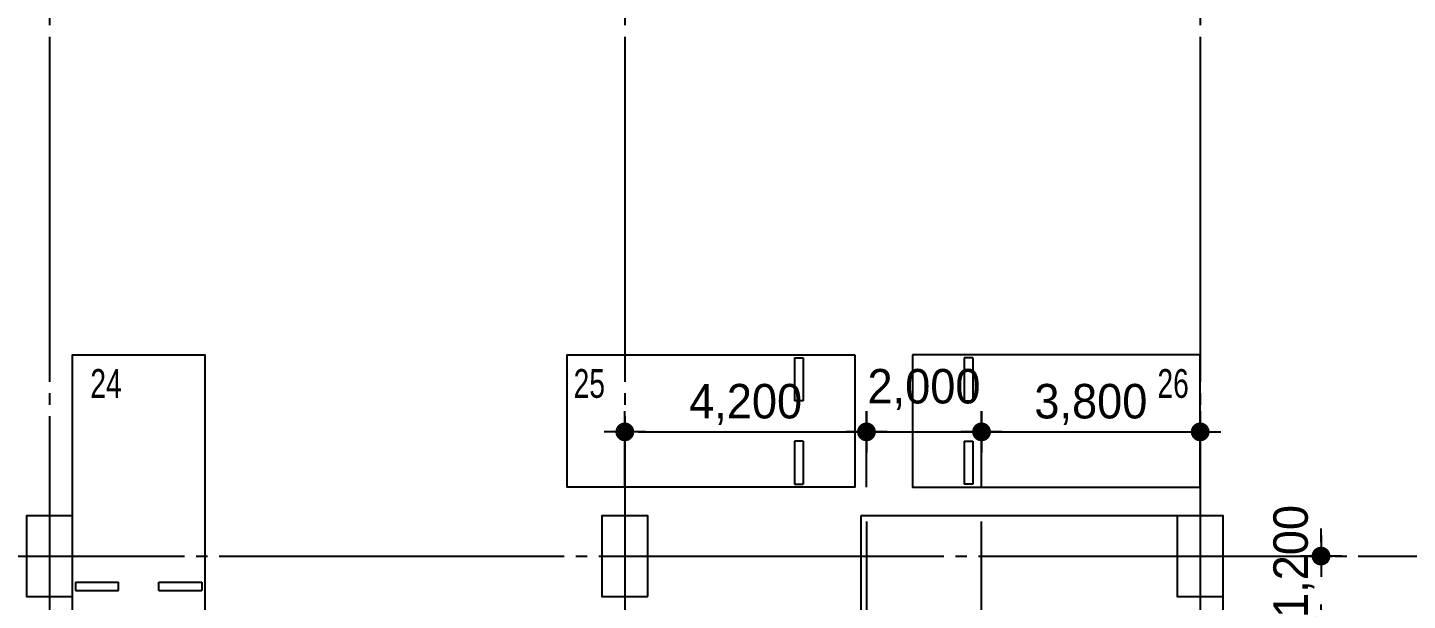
# Model space of a CAD drawing. Extents: x 13827183 to 13983685, y -1862231 to -1752052.
# Drawn here: x 13892080 to 13916062, y -1791047 to -1781087 of the extents above; entities that cross this region are included whole.
import ezdxf

# ---------------------------------------------------------------- set-up
doc = ezdxf.new("R2010")
doc.units = 0
doc.header["$LTSCALE"] = 100
doc.header["$MEASUREMENT"] = 0
doc.header["$PDSIZE"] = -10
doc.linetypes.add('CEN', pattern=[66, 60, -2, 2, -2])
doc.layers.get('0').update_dxf_attribs({"linetype": 'CONTINUOUS'})
doc.layers.get('Defpoints').update_dxf_attribs({"linetype": 'CONTINUOUS'})
for name, color, linetype in [('CAR', 21, 'CONTINUOUS'), ('CAR-STOP', 5, 'CONTINUOUS'), ('CEN', 1, 'CEN'), ('DIM', 7, 'CONTINUOUS'), ('ST', 3, 'CONTINUOUS'), ('TEXT', 2, 'CONTINUOUS'), ('WA1', 2, 'CONTINUOUS')]:
    doc.layers.add(name, color=color, linetype=linetype)
doc.styles.add('HY울를도M', font='HYWULM.TTF')
doc.styles.add('굴림', font='H2HDRM.TTF')
doc.dimstyles.new('DIM50', dxfattribs={"dimscale": 50, "dimtxt": 3, "dimasz": 1.2, "dimexe": 1, "dimexo": 1, "dimgap": 0.6, "dimtad": 1, "dimdec": 4, "dimzin": 0, "dimdsep": 46, "dimlunit": 6, "dimtxsty": '굴림', "dimblk": 'DOTT', "dimcen": 0.09, "dimadec": 0, "dimazin": 0, "dimtfac": 1, "dimtdec": 4, "dimtofl": 0, "dimtmove": 2, "dimatfit": 2, "dimldrblk": 'DOTT', "dimfxl": 1, "dimtolj": 1, "dimtzin": 0, "dimarcsym": 0})

# ---------------------------------------------------------------- blocks, each defined once
blk = doc.blocks.new('DOTT')
for p, q in [((0, 1.5), (0, -1.5)), ((-1.5, 0), (1.5, 0))]:
    blk.add_line(p, q)
at = {"color": 6, "const_width": 0.68}
blk.add_lwpolyline([(-0.34, 0, 1), (0.34, 0, 1)], format="xyb", close=True, dxfattribs=at)
blk = doc.blocks.new('*D63')
at = {"layer": 'Defpoints', "color": 0, "lineweight": -3}
for p in [(13913360, -1790277), (13913360, -1791477), (13914560, -1791477)]:
    blk.add_point(p, dxfattribs=at)
at = {"layer": 'DIM', "color": 7, "lineweight": -2}
for p, q in [((13914560, -1790037), (13914560, -1789797)), ((13913960, -1790277), (13914760, -1790277)), ((13913960, -1791477), (13914760, -1791477)), ((13914560, -1791717), (13914560, -1791957))]:
    blk.add_line(p, q, dxfattribs=at)
at = {"layer": 'DIM', "color": 7, "lineweight": -2, "xscale": 240, "yscale": 240, "zscale": 240}
for p, rotation in [((13914560, -1790277), 270), ((13914560, -1791477), 90)]:
    blk.add_blockref('DOTT', p, dxfattribs=dict(at, rotation=rotation))
at = {"layer": 'DIM', "color": 3, "insert": (13914087, -1790370), "char_height": 600, "attachment_point": 5, "rotation": 90, "style": '굴림'}
blk.add_mtext('\\A1;1,200', dxfattribs=at)
blk = doc.blocks.new('*D64')
at = {"layer": 'Defpoints', "color": 0, "lineweight": -3}
for p in [(13912460, -1788117), (13908660, -1789677), (13912460, -1789677)]:
    blk.add_point(p, dxfattribs=at)
at = {"layer": 'DIM', "color": 7, "lineweight": -2}
for p, q in [((13908660, -1789077), (13908660, -1787917)), ((13912460, -1789077), (13912460, -1787917)), ((13908900, -1788117), (13912220, -1788117))]:
    blk.add_line(p, q, dxfattribs=at)
at = {"layer": 'DIM', "color": 7, "lineweight": -2, "xscale": 240, "yscale": 240, "zscale": 240, "rotation": 180}
blk.add_blockref('DOTT', (13908660, -1788117), dxfattribs=at)
at = {"layer": 'DIM', "color": 7, "lineweight": -2, "xscale": 240, "yscale": 240, "zscale": 240}
blk.add_blockref('DOTT', (13912460, -1788117), dxfattribs=at)
at = {"layer": 'DIM', "color": 3, "insert": (13910560, -1787639), "char_height": 600, "attachment_point": 5, "style": '굴림'}
blk.add_mtext('\\A1;3,800', dxfattribs=at)
blk = doc.blocks.new('*D69')
at = {"layer": 'Defpoints', "color": 0, "lineweight": -3}
for p in [(13908660, -1788117), (13906660, -1789677), (13908660, -1789677)]:
    blk.add_point(p, dxfattribs=at)
at = {"layer": 'DIM', "color": 7, "lineweight": -2}
for p, q in [((13906660, -1789077), (13906660, -1787917)), ((13908660, -1789077), (13908660, -1787917)), ((13906900, -1788117), (13908420, -1788117))]:
    blk.add_line(p, q, dxfattribs=at)
at = {"layer": 'DIM', "color": 7, "lineweight": -2, "xscale": 240, "yscale": 240, "zscale": 240, "rotation": 180}
blk.add_blockref('DOTT', (13906660, -1788117), dxfattribs=at)
at = {"layer": 'DIM', "color": 7, "lineweight": -2, "xscale": 240, "yscale": 240, "zscale": 240}
blk.add_blockref('DOTT', (13908660, -1788117), dxfattribs=at)
at = {"layer": 'DIM', "color": 3, "insert": (13907660, -1787379), "char_height": 600, "attachment_point": 5, "style": '굴림'}
blk.add_mtext('\\A1;2,000', dxfattribs=at)
blk = doc.blocks.new('*D70')
at = {"layer": 'Defpoints', "color": 0, "lineweight": -3}
for p in [(13906660, -1788117), (13902460, -1789677), (13906660, -1789677)]:
    blk.add_point(p, dxfattribs=at)
at = {"layer": 'DIM', "color": 7, "lineweight": -2}
for p, q in [((13902460, -1789077), (13902460, -1787917)), ((13906660, -1789077), (13906660, -1787917)), ((13902700, -1788117), (13906420, -1788117))]:
    blk.add_line(p, q, dxfattribs=at)
at = {"layer": 'DIM', "color": 7, "lineweight": -2, "xscale": 240, "yscale": 240, "zscale": 240, "rotation": 180}
blk.add_blockref('DOTT', (13902460, -1788117), dxfattribs=at)
at = {"layer": 'DIM', "color": 7, "lineweight": -2, "xscale": 240, "yscale": 240, "zscale": 240}
blk.add_blockref('DOTT', (13906660, -1788117), dxfattribs=at)
at = {"layer": 'DIM', "color": 3, "insert": (13904560, -1787639), "char_height": 600, "attachment_point": 5, "style": '굴림'}
blk.add_mtext('\\A1;4,200', dxfattribs=at)
blk = doc.blocks.new('CAR-STOP')
at = {"layer": 'CAR-STOP', "ltscale": 3}
for p, q in [((50, 3950), (50, 4100)), ((50, 4100), (800, 4100)), ((800, 4100), (800, 3950)), ((1500, 4100), (2250, 4100)), ((1500, 4100), (1500, 3950)), ((2250, 3950), (2250, 4100)), ((50, 3950), (800, 3950)), ((1500, 3950), (2250, 3950))]:
    blk.add_line(p, q, dxfattribs=at)

msp = doc.modelspace()

# ---------------------------------------------------------------- linework, layer by layer
at = {"layer": 'CAR', "ltscale": 3}
for points in [[(13895159.80992, -1791777.37395), (13892859.80992, -1791777.37395), (13892859.80992, -1786777.37395), (13895159.80992, -1786777.37395)], [(13906459.80992, -1786777.37395), (13906459.80992, -1789077.37395), (13901459.80992, -1789077.37395), (13901459.80992, -1786777.37395)], [(13907459.80992, -1786777.37395), (13907459.80992, -1789077.37395), (13912459.80992, -1789077.37395), (13912459.80992, -1786777.37395)]]:
    msp.add_lwpolyline(points, close=True, dxfattribs=at)
at = {"layer": 'CEN', "linetype": 'CEN'}
for p, q in [((13892459.80992, -1768045.95467), (13892459.80992, -1852077.37395)), ((13902459.80992, -1768045.95467), (13902459.80992, -1852077.37395)), ((13912459.80992, -1768045.95467), (13912459.80992, -1797627.37395)), ((13906659.80992, -1789677.37395), (13906659.80992, -1809777.37395)), ((13908659.80992, -1799477.37395), (13908659.80992, -1789677.37395)), ((13842606.80992, -1790277.37395), (13938970.80992, -1790277.37395)), ((13842606.80992, -1790277.37395), (13938970.80992, -1790277.37395)), ((13842606.80992, -1790277.37395), (13938970.80992, -1790277.37395))]:
    msp.add_line(p, q, dxfattribs=at)
at = {"layer": 'ST', "color": 4}
for p, q in [((13906559.80992, -1789577.37395), (13906559.80992, -1796027.37395)), ((13912059.80992, -1789577.37395), (13906559.80992, -1789577.37395)), ((13912859.80992, -1804677.37395), (13912859.80992, -1790977.37395))]:
    msp.add_line(p, q, dxfattribs=at)
at = {"layer": 'WA1'}
for points in [[(13892859.80992, -1790977.37395), (13892859.80992, -1789577.37395), (13892059.80992, -1789577.37395), (13892059.80992, -1790977.37395)], [(13902859.80992, -1790977.37395), (13902859.80992, -1789577.37395), (13902059.80992, -1789577.37395), (13902059.80992, -1790977.37395)], [(13912859.80992, -1790977.37395), (13912859.80992, -1789577.37395), (13912059.80992, -1789577.37395), (13912059.80992, -1790977.37395)]]:
    msp.add_lwpolyline(points, close=True, dxfattribs=at)

# ---------------------------------------------------------------- block references
at = {"layer": 'CAR-STOP', "rotation": 270}
msp.add_blockref('CAR-STOP', (13901459.80992, -1786777.37395), dxfattribs=at)
at = {"layer": 'CAR-STOP', "xscale": -1}
for p, rotation in [((13912459.80992, -1786777.37395), 90), ((13892859.80992, -1786777.37395), 180)]:
    msp.add_blockref('CAR-STOP', p, dxfattribs=dict(at, rotation=rotation))

# ---------------------------------------------------------------- texts
at = {"layer": 'TEXT', "style": 'HY울를도M', "width": 0.75}
for s, p in [('24', (13893169.61846, -1787525.23339)), ('25', (13901569.61846, -1787525.23339)), ('26', (13911716.83248, -1787525.23339))]:
    msp.add_text(s, height=500, dxfattribs=at).set_placement(p)

# ---------------------------------------------------------------- dimensions: what is measured, and where the dimension line sits
at = {"layer": 'DIM'}
for base, p1, p2, picture, middle in [((13908659.80992, -1788117.37395), (13906659.80992, -1789677.37395), (13908659.80992, -1789677.37395), '*D69', (13907659.80992, -1787379.2975)), ((13906659.80992, -1788117.37395), (13902459.80992, -1789677.37395), (13906659.80992, -1789677.37395), '*D70', (13904559.80992, -1787639.2975)), ((13912459.80992, -1788117.37395), (13908659.80992, -1789677.37395), (13912459.80992, -1789677.37395), '*D64', (13910559.80992, -1787639.2975))]:
    dim = msp.add_linear_dim(base=base, p1=p1, p2=p2, dimstyle='DIM50', override={"dimscale": 200, "dimexo": 3}, dxfattribs=at)
    dim.commit()
    dim.dimension.update_dxf_attribs({"geometry": picture, "text_midpoint": middle})
dim = msp.add_linear_dim(base=(13914559.80992, -1791477.37395), p1=(13913359.80992, -1790277.37395), p2=(13913359.80992, -1791477.37395), angle=90, dimstyle='DIM50', override={"dimscale": 200, "dimexo": 3}, dxfattribs=at)
dim.commit()
dim.dimension.update_dxf_attribs({"geometry": '*D63', "text_midpoint": (13914086.84213, -1790370.45836), "dimtype": 128})

doc.saveas('drawing.dxf')
